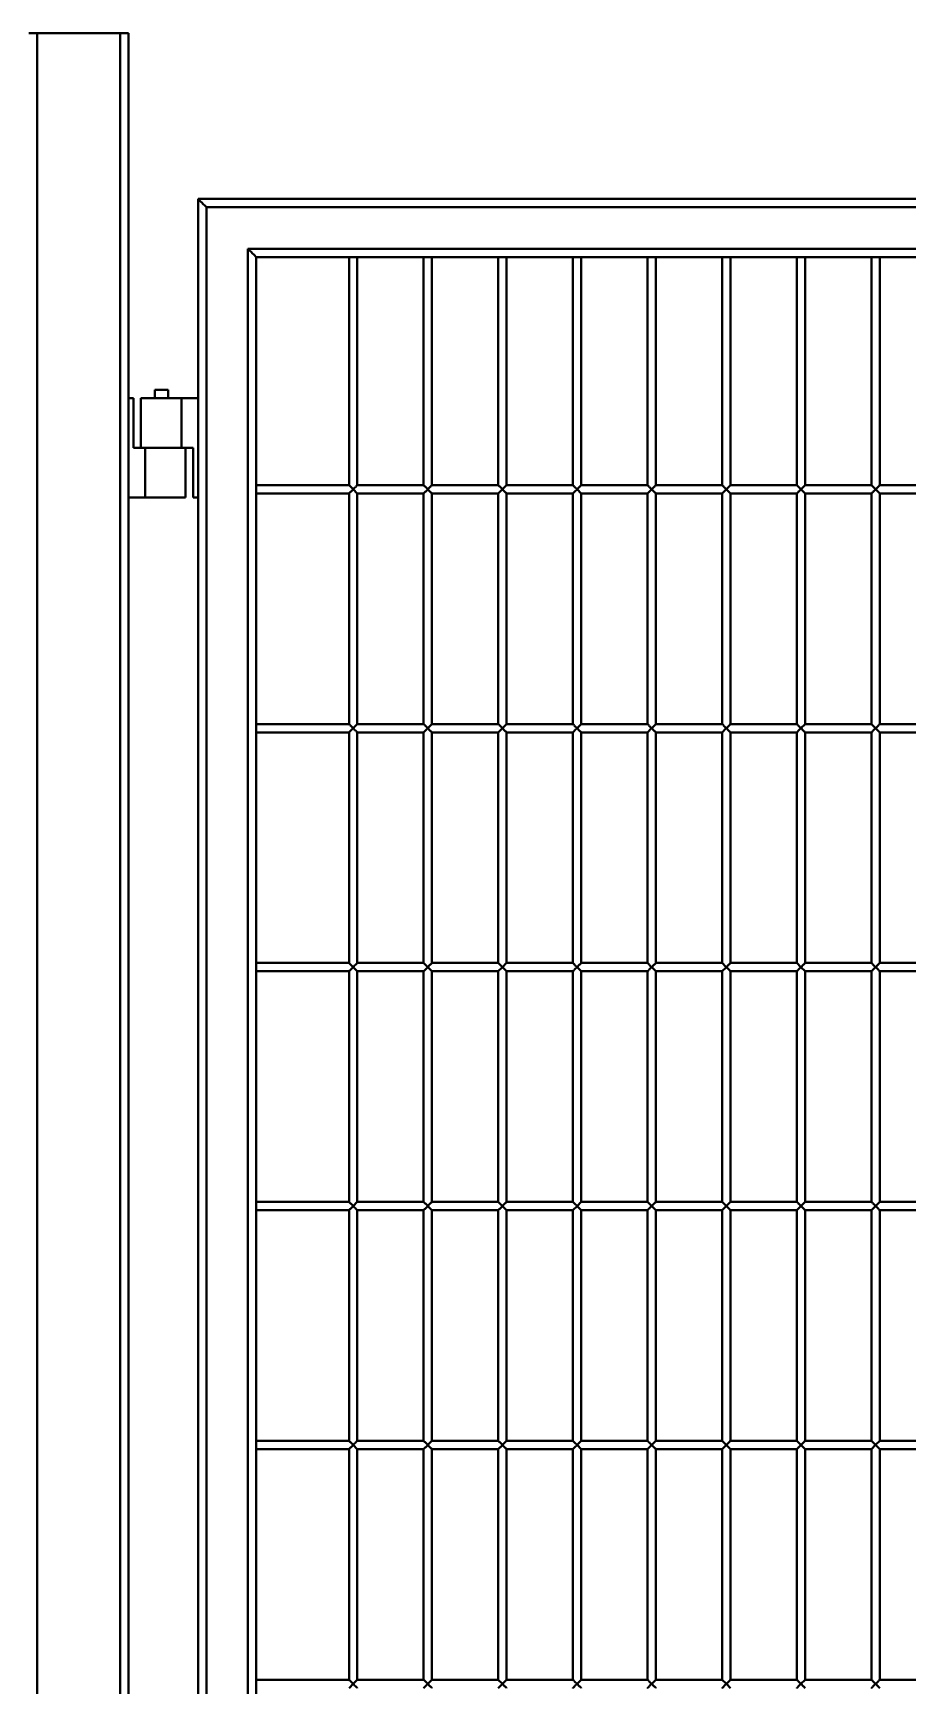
# Model space of a CAD drawing. Header units: millimetres. Extents: x 0 to 420, y 0 to 297.
# Drawn here: x 236.27 to 246.82, y 235.92 to 255.85 of the extents above; entities that cross this region are included whole.
import ezdxf

# ---------------------------------------------------------------- set-up
doc = ezdxf.new("R2010")
doc.units = ezdxf.units.MM

msp = doc.modelspace()

# ---------------------------------------------------------------- linework, layer by layer
at = {"color": 7, "linetype": 'Continuous', "lineweight": 40}
for p, q in [((236.2225, 255.8453), (236.3225, 255.8453)), ((236.3225, 255.8453), (236.3225, 215.8453)), ((236.3225, 255.8453), (237.3225, 255.8453)), ((237.3225, 215.8453), (237.3225, 255.8453)), ((237.3225, 255.8453), (237.4225, 255.8453)), ((237.4225, 255.8453), (237.4225, 215.8453)), ((238.2625, 217.8453), (238.2625, 253.8453)), ((238.2625, 253.8453), (255.3825, 253.8453)), ((238.3625, 253.7453), (238.3625, 217.9453)), ((255.2825, 253.7453), (238.3625, 253.7453)), ((238.8625, 253.2453), (254.7825, 253.2453)), ((238.8625, 218.4453), (238.8625, 253.2453)), ((254.6825, 253.1453), (238.9625, 253.1453)), ((238.9625, 253.1453), (238.9625, 218.5453)), ((240.0825, 253.1453), (240.0825, 250.3953)), ((240.1825, 250.3953), (240.1825, 253.1453)), ((240.9825, 253.1453), (240.9825, 250.3953)), ((241.0825, 250.3953), (241.0825, 253.1453)), ((241.8825, 253.1453), (241.8825, 250.3953)), ((241.9825, 250.3953), (241.9825, 253.1453)), ((242.7825, 253.1453), (242.7825, 250.3953)), ((242.8825, 250.3953), (242.8825, 253.1453)), ((243.6825, 253.1453), (243.6825, 250.3953)), ((243.7825, 250.3953), (243.7825, 253.1453)), ((244.5825, 253.1453), (244.5825, 250.3953)), ((244.6825, 250.3953), (244.6825, 253.1453)), ((245.4825, 253.1453), (245.4825, 250.3953)), ((245.5825, 250.3953), (245.5825, 253.1453)), ((246.3825, 253.1453), (246.3825, 250.3953)), ((246.4825, 250.3953), (246.4825, 253.1453)), ((237.7425, 251.5453), (237.7425, 251.4453)), ((237.9025, 251.5453), (237.7425, 251.5453)), ((237.9025, 251.4453), (237.9025, 251.5453)), ((237.4825, 251.4453), (237.4225, 251.4453)), ((237.4825, 250.8453), (237.4825, 251.4453)), ((237.5725, 251.4453), (237.5725, 250.8453)), ((238.0625, 251.4453), (237.5725, 251.4453)), ((238.0625, 251.4453), (238.0625, 250.8453)), ((238.2625, 251.4453), (238.0625, 251.4453)), ((237.6225, 250.8453), (237.4825, 250.8453)), ((237.6225, 250.2453), (237.6225, 250.8453)), ((237.8425, 250.8453), (237.6225, 250.8453)), ((238.0625, 250.8453), (237.8425, 250.8453)), ((238.0625, 250.8453), (238.2025, 250.8453)), ((238.1125, 250.2453), (238.1125, 250.8453)), ((238.2025, 250.8453), (238.2025, 250.2453)), ((240.0825, 250.3953), (238.9625, 250.3953)), ((238.9625, 250.2953), (240.0825, 250.2953)), ((240.0825, 250.3953), (240.1325, 250.3453)), ((240.0825, 250.2953), (240.0825, 247.5153)), ((240.1825, 250.2953), (240.1325, 250.3453)), ((240.9825, 250.3953), (240.1825, 250.3953)), ((240.1825, 247.5153), (240.1825, 250.2953)), ((240.1825, 250.2953), (240.9825, 250.2953)), ((240.9825, 250.2953), (240.9825, 247.5153)), ((241.8825, 250.3953), (241.0825, 250.3953)), ((241.0825, 247.5153), (241.0825, 250.2953)), ((241.0825, 250.2953), (241.8825, 250.2953)), ((241.9325, 250.3453), (241.8825, 250.2953)), ((241.8825, 250.2953), (241.8825, 247.5153)), ((241.9325, 250.3453), (241.9825, 250.3953)), ((242.7825, 250.3953), (241.9825, 250.3953)), ((241.9825, 247.5153), (241.9825, 250.2953)), ((241.9825, 250.2953), (242.7825, 250.2953)), ((242.7825, 250.2953), (242.7825, 247.5153)), ((242.8825, 250.2953), (242.8325, 250.3453)), ((243.6825, 250.3953), (242.8825, 250.3953)), ((242.8825, 247.5153), (242.8825, 250.2953)), ((242.8825, 250.2953), (243.6825, 250.2953)), ((243.6825, 250.2953), (243.6825, 247.5153)), ((244.5825, 250.3953), (243.7825, 250.3953)), ((243.7825, 247.5153), (243.7825, 250.2953)), ((243.7825, 250.2953), (244.5825, 250.2953)), ((244.6325, 250.3453), (244.5825, 250.2953)), ((244.5825, 250.2953), (244.5825, 247.5153)), ((245.4825, 250.3953), (244.6825, 250.3953)), ((244.6825, 247.5153), (244.6825, 250.2953)), ((244.6825, 250.2953), (245.4825, 250.2953)), ((245.4825, 250.2953), (245.4825, 247.5153)), ((245.5825, 250.2953), (245.5325, 250.3453)), ((246.3825, 250.3953), (245.5825, 250.3953)), ((245.5825, 247.5153), (245.5825, 250.2953)), ((245.5825, 250.2953), (246.3825, 250.2953)), ((246.3825, 250.2953), (246.3825, 247.5153)), ((247.2825, 250.3953), (246.4825, 250.3953)), ((246.4825, 247.5153), (246.4825, 250.2953)), ((246.4825, 250.2953), (247.2825, 250.2953)), ((237.4225, 250.2453), (237.6225, 250.2453)), ((238.1125, 250.2453), (237.6225, 250.2453)), ((238.2025, 250.2453), (238.2625, 250.2453)), ((240.0825, 247.5153), (238.9625, 247.5153)), ((240.1325, 247.4653), (240.1825, 247.5153)), ((240.9825, 247.5153), (240.1825, 247.5153)), ((241.8825, 247.5153), (241.0825, 247.5153)), ((242.7825, 247.5153), (241.9825, 247.5153)), ((242.8325, 247.4653), (242.8825, 247.5153)), ((243.6825, 247.5153), (242.8825, 247.5153)), ((244.5825, 247.5153), (243.7825, 247.5153)), ((245.4825, 247.5153), (244.6825, 247.5153)), ((245.5325, 247.4653), (245.5825, 247.5153)), ((246.3825, 247.5153), (245.5825, 247.5153)), ((246.3825, 247.5153), (246.4325, 247.4653)), ((247.2825, 247.5153), (246.4825, 247.5153)), ((238.9625, 247.4153), (240.0825, 247.4153)), ((240.0825, 247.4153), (240.0825, 244.6353)), ((240.1825, 244.6353), (240.1825, 247.4153)), ((240.1825, 247.4153), (240.9825, 247.4153)), ((240.9825, 247.4153), (240.9825, 244.6353)), ((241.0825, 244.6353), (241.0825, 247.4153)), ((241.0825, 247.4153), (241.8825, 247.4153)), ((241.8825, 247.4153), (241.8825, 244.6353)), ((241.9825, 244.6353), (241.9825, 247.4153)), ((241.9825, 247.4153), (242.7825, 247.4153)), ((242.7825, 247.4153), (242.7825, 244.6353)), ((242.8825, 244.6353), (242.8825, 247.4153)), ((242.8825, 247.4153), (243.6825, 247.4153)), ((243.6825, 247.4153), (243.6825, 244.6353)), ((243.7825, 244.6353), (243.7825, 247.4153)), ((243.7825, 247.4153), (244.5825, 247.4153)), ((244.5825, 247.4153), (244.5825, 244.6353)), ((244.6825, 244.6353), (244.6825, 247.4153)), ((244.6825, 247.4153), (245.4825, 247.4153)), ((245.4825, 247.4153), (245.4825, 244.6353)), ((245.5825, 244.6353), (245.5825, 247.4153)), ((245.5825, 247.4153), (246.3825, 247.4153)), ((246.3825, 247.4153), (246.3825, 244.6353)), ((246.4825, 247.4153), (246.4325, 247.4653)), ((246.4825, 244.6353), (246.4825, 247.4153)), ((246.4825, 247.4153), (247.2825, 247.4153)), ((240.0825, 244.6353), (238.9625, 244.6353)), ((238.9625, 244.5353), (240.0825, 244.5353)), ((240.0825, 244.5353), (240.0825, 241.7553)), ((240.1825, 244.5353), (240.1325, 244.5853)), ((240.9825, 244.6353), (240.1825, 244.6353)), ((240.1825, 241.7553), (240.1825, 244.5353)), ((240.1825, 244.5353), (240.9825, 244.5353)), ((240.9825, 244.5353), (240.9825, 241.7553)), ((241.8825, 244.6353), (241.0825, 244.6353)), ((241.0825, 241.7553), (241.0825, 244.5353)), ((241.0825, 244.5353), (241.8825, 244.5353)), ((241.9325, 244.5853), (241.8825, 244.5353)), ((241.8825, 244.5353), (241.8825, 241.7553)), ((241.9325, 244.5853), (241.9825, 244.6353)), ((242.7825, 244.6353), (241.9825, 244.6353)), ((241.9825, 241.7553), (241.9825, 244.5353)), ((241.9825, 244.5353), (242.7825, 244.5353)), ((242.7825, 244.5353), (242.7825, 241.7553)), ((242.8825, 244.5353), (242.8325, 244.5853)), ((243.6825, 244.6353), (242.8825, 244.6353)), ((242.8825, 241.7553), (242.8825, 244.5353)), ((242.8825, 244.5353), (243.6825, 244.5353)), ((243.6825, 244.5353), (243.6825, 241.7553)), ((244.5825, 244.6353), (243.7825, 244.6353)), ((243.7825, 241.7553), (243.7825, 244.5353)), ((243.7825, 244.5353), (244.5825, 244.5353)), ((244.6325, 244.5853), (244.5825, 244.5353)), ((244.5825, 244.5353), (244.5825, 241.7553)), ((245.4825, 244.6353), (244.6825, 244.6353)), ((244.6825, 241.7553), (244.6825, 244.5353)), ((244.6825, 244.5353), (245.4825, 244.5353)), ((245.4825, 244.6353), (245.5325, 244.5853)), ((245.4825, 244.5353), (245.4825, 241.7553)), ((245.5825, 244.5353), (245.5325, 244.5853)), ((246.3825, 244.6353), (245.5825, 244.6353)), ((245.5825, 241.7553), (245.5825, 244.5353)), ((245.5825, 244.5353), (246.3825, 244.5353)), ((246.3825, 244.5353), (246.3825, 241.7553)), ((247.2825, 244.6353), (246.4825, 244.6353)), ((246.4825, 241.7553), (246.4825, 244.5353)), ((246.4825, 244.5353), (247.2825, 244.5353)), ((240.0825, 241.7553), (238.9625, 241.7553)), ((240.1325, 241.7053), (240.1825, 241.7553)), ((240.9825, 241.7553), (240.1825, 241.7553)), ((241.8825, 241.7553), (241.0825, 241.7553)), ((241.8825, 241.7553), (241.9325, 241.7053)), ((241.9825, 241.6553), (241.9325, 241.7053)), ((242.7825, 241.7553), (241.9825, 241.7553)), ((242.8325, 241.7053), (242.7825, 241.6553)), ((242.8325, 241.7053), (242.8825, 241.7553)), ((243.6825, 241.7553), (242.8825, 241.7553)), ((244.5825, 241.7553), (243.7825, 241.7553)), ((244.5825, 241.7553), (244.6325, 241.7053)), ((245.4825, 241.7553), (244.6825, 241.7553)), ((245.5325, 241.7053), (245.5825, 241.7553)), ((246.3825, 241.7553), (245.5825, 241.7553)), ((247.2825, 241.7553), (246.4825, 241.7553)), ((238.9625, 241.6553), (240.0825, 241.6553)), ((240.0825, 241.6553), (240.0825, 238.8753)), ((240.1825, 238.8753), (240.1825, 241.6553)), ((240.1825, 241.6553), (240.9825, 241.6553)), ((240.9825, 241.6553), (240.9825, 238.8753)), ((241.0825, 238.8753), (241.0825, 241.6553)), ((241.0825, 241.6553), (241.8825, 241.6553)), ((241.8825, 241.6553), (241.8825, 238.8753)), ((241.9825, 238.8753), (241.9825, 241.6553)), ((241.9825, 241.6553), (242.7825, 241.6553)), ((242.7825, 241.6553), (242.7825, 238.8753)), ((242.8825, 238.8753), (242.8825, 241.6553)), ((242.8825, 241.6553), (243.6825, 241.6553)), ((243.6825, 241.6553), (243.6825, 238.8753)), ((243.7825, 238.8753), (243.7825, 241.6553)), ((243.7825, 241.6553), (244.5825, 241.6553)), ((244.5825, 241.6553), (244.5825, 238.8753)), ((244.6825, 238.8753), (244.6825, 241.6553)), ((244.6825, 241.6553), (245.4825, 241.6553)), ((245.4825, 241.6553), (245.4825, 238.8753)), ((245.5825, 238.8753), (245.5825, 241.6553)), ((245.5825, 241.6553), (246.3825, 241.6553)), ((246.3825, 241.6553), (246.3825, 238.8753)), ((246.4825, 238.8753), (246.4825, 241.6553)), ((246.4825, 241.6553), (247.2825, 241.6553)), ((240.0825, 238.8753), (238.9625, 238.8753)), ((238.9625, 238.7753), (240.0825, 238.7753)), ((240.0825, 238.7753), (240.0825, 235.9953)), ((240.1825, 238.7753), (240.1325, 238.8253)), ((240.9825, 238.8753), (240.1825, 238.8753)), ((240.1825, 235.9953), (240.1825, 238.7753)), ((240.1825, 238.7753), (240.9825, 238.7753)), ((240.9825, 238.7753), (240.9825, 235.9953)), ((241.8825, 238.8753), (241.0825, 238.8753)), ((241.0825, 235.9953), (241.0825, 238.7753)), ((241.0825, 238.7753), (241.8825, 238.7753)), ((241.8825, 238.7753), (241.8825, 235.9953)), ((242.7825, 238.8753), (241.9825, 238.8753)), ((241.9825, 235.9953), (241.9825, 238.7753)), ((241.9825, 238.7753), (242.7825, 238.7753)), ((242.7825, 238.7753), (242.7825, 235.9953)), ((242.8825, 238.7753), (242.8325, 238.8253)), ((243.6825, 238.8753), (242.8825, 238.8753)), ((242.8825, 235.9953), (242.8825, 238.7753)), ((242.8825, 238.7753), (243.6825, 238.7753)), ((243.6825, 238.7753), (243.6825, 235.9953)), ((244.5825, 238.8753), (243.7825, 238.8753)), ((243.7825, 235.9953), (243.7825, 238.7753)), ((243.7825, 238.7753), (244.5825, 238.7753)), ((244.5825, 238.7753), (244.5825, 235.9953)), ((245.4825, 238.8753), (244.6825, 238.8753)), ((244.6825, 235.9953), (244.6825, 238.7753)), ((244.6825, 238.7753), (245.4825, 238.7753)), ((245.4825, 238.7753), (245.4825, 235.9953)), ((245.5825, 238.7753), (245.5325, 238.8253)), ((246.3825, 238.8753), (245.5825, 238.8753)), ((245.5825, 235.9953), (245.5825, 238.7753)), ((245.5825, 238.7753), (246.3825, 238.7753)), ((246.4325, 238.8253), (246.3825, 238.7753)), ((246.3825, 238.7753), (246.3825, 235.9953)), ((246.4325, 238.8253), (246.4825, 238.8753)), ((247.2825, 238.8753), (246.4825, 238.8753)), ((246.4825, 235.9953), (246.4825, 238.7753)), ((246.4825, 238.7753), (247.2825, 238.7753)), ((240.0825, 235.9953), (238.9625, 235.9953)), ((240.1325, 235.9453), (240.0825, 235.8953)), ((240.1325, 235.9453), (240.1825, 235.9953)), ((240.9825, 235.9953), (240.1825, 235.9953)), ((241.8825, 235.9953), (241.0825, 235.9953)), ((241.8825, 235.9953), (241.9325, 235.9453)), ((242.7825, 235.9953), (241.9825, 235.9953)), ((242.8325, 235.9453), (242.8825, 235.9953)), ((243.6825, 235.9953), (242.8825, 235.9953)), ((244.5825, 235.9953), (243.7825, 235.9953)), ((244.5825, 235.9953), (244.6325, 235.9453)), ((244.6825, 235.8953), (244.6325, 235.9453)), ((245.4825, 235.9953), (244.6825, 235.9953)), ((245.5325, 235.9453), (245.5825, 235.9953)), ((246.3825, 235.9953), (245.5825, 235.9953)), ((247.2825, 235.9953), (246.4825, 235.9953))]:
    msp.add_line(p, q, dxfattribs=at)
at = {"color": 7, "linetype": 'Continuous', "lineweight": 40, "flags": 128}
for points in [[(238.3625, 253.7453), (238.343, 253.7648), (238.3242, 253.7836), (238.3069, 253.8009), (238.2918, 253.816), (238.2793, 253.8285), (238.2701, 253.8377), (238.2644, 253.8434), (238.2625, 253.8453)], [(238.9625, 253.1453), (238.9605, 253.1473), (238.9549, 253.1529), (238.9456, 253.1622), (238.9332, 253.1746), (238.918, 253.1898), (238.9007, 253.2071), (238.882, 253.2258), (238.8625, 253.2453)], [(240.1325, 250.3453), (240.1238, 250.3367), (240.1154, 250.3282), (240.1075, 250.3203), (240.1003, 250.3132), (240.0942, 250.307), (240.0892, 250.302), (240.0855, 250.2984), (240.0832, 250.2961), (240.0825, 250.2953)], [(240.1325, 250.3453), (240.1417, 250.3545), (240.1505, 250.3634), (240.1588, 250.3717), (240.1662, 250.379), (240.1724, 250.3852), (240.1772, 250.3901), (240.1806, 250.3934), (240.1823, 250.3951), (240.1825, 250.3953)], [(240.9825, 250.3953), (240.9832, 250.3946), (240.9855, 250.3923), (240.9892, 250.3886), (240.9942, 250.3836), (241.0003, 250.3775), (241.0075, 250.3703), (241.0154, 250.3624), (241.0238, 250.354), (241.0325, 250.3453)], [(241.0325, 250.3453), (241.0238, 250.3367), (241.0154, 250.3282), (241.0075, 250.3203), (241.0003, 250.3132), (240.9942, 250.307), (240.9892, 250.302), (240.9855, 250.2984), (240.9832, 250.2961), (240.9825, 250.2953)], [(241.0325, 250.3453), (241.0417, 250.3545), (241.0505, 250.3634), (241.0588, 250.3717), (241.0662, 250.379), (241.0724, 250.3852), (241.0772, 250.3901), (241.0806, 250.3934), (241.0823, 250.3951), (241.0825, 250.3953)], [(241.0825, 250.2953), (241.0823, 250.2955), (241.0806, 250.2972), (241.0772, 250.3006), (241.0724, 250.3054), (241.0662, 250.3117), (241.0588, 250.319), (241.0505, 250.3273), (241.0417, 250.3361), (241.0325, 250.3453)], [(241.8825, 250.3953), (241.8832, 250.3946), (241.8855, 250.3923), (241.8892, 250.3886), (241.8942, 250.3836), (241.9003, 250.3775), (241.9075, 250.3703), (241.9154, 250.3624), (241.9238, 250.354), (241.9325, 250.3453)], [(241.9825, 250.2953), (241.9823, 250.2955), (241.9806, 250.2972), (241.9772, 250.3006), (241.9724, 250.3054), (241.9662, 250.3117), (241.9588, 250.319), (241.9505, 250.3273), (241.9417, 250.3361), (241.9325, 250.3453)], [(242.7825, 250.3953), (242.7832, 250.3946), (242.7855, 250.3923), (242.7892, 250.3886), (242.7942, 250.3836), (242.8003, 250.3775), (242.8075, 250.3703), (242.8154, 250.3624), (242.8238, 250.354), (242.8325, 250.3453)], [(242.8325, 250.3453), (242.8238, 250.3367), (242.8154, 250.3282), (242.8075, 250.3203), (242.8003, 250.3132), (242.7942, 250.307), (242.7892, 250.302), (242.7855, 250.2984), (242.7832, 250.2961), (242.7825, 250.2953)], [(242.8325, 250.3453), (242.8417, 250.3545), (242.8505, 250.3634), (242.8588, 250.3717), (242.8662, 250.379), (242.8724, 250.3852), (242.8772, 250.3901), (242.8806, 250.3934), (242.8823, 250.3951), (242.8825, 250.3953)], [(243.6825, 250.3953), (243.6832, 250.3946), (243.6855, 250.3923), (243.6892, 250.3886), (243.6942, 250.3836), (243.7003, 250.3775), (243.7075, 250.3703), (243.7154, 250.3624), (243.7238, 250.354), (243.7325, 250.3453)], [(243.7325, 250.3453), (243.7238, 250.3367), (243.7154, 250.3282), (243.7075, 250.3203), (243.7003, 250.3132), (243.6942, 250.307), (243.6892, 250.302), (243.6855, 250.2984), (243.6832, 250.2961), (243.6825, 250.2953)], [(243.7325, 250.3453), (243.7417, 250.3545), (243.7505, 250.3634), (243.7588, 250.3717), (243.7662, 250.379), (243.7724, 250.3852), (243.7772, 250.3901), (243.7806, 250.3934), (243.7823, 250.3951), (243.7825, 250.3953)], [(243.7825, 250.2953), (243.7823, 250.2955), (243.7806, 250.2972), (243.7772, 250.3006), (243.7724, 250.3054), (243.7662, 250.3117), (243.7588, 250.319), (243.7505, 250.3273), (243.7417, 250.3361), (243.7325, 250.3453)], [(244.5825, 250.3953), (244.5832, 250.3946), (244.5855, 250.3923), (244.5892, 250.3886), (244.5942, 250.3836), (244.6003, 250.3775), (244.6075, 250.3703), (244.6154, 250.3624), (244.6238, 250.354), (244.6325, 250.3453)], [(244.6325, 250.3453), (244.6417, 250.3545), (244.6505, 250.3634), (244.6588, 250.3717), (244.6662, 250.379), (244.6724, 250.3852), (244.6772, 250.3901), (244.6806, 250.3934), (244.6823, 250.3951), (244.6825, 250.3953)], [(244.6825, 250.2953), (244.6823, 250.2955), (244.6806, 250.2972), (244.6772, 250.3006), (244.6724, 250.3054), (244.6662, 250.3117), (244.6588, 250.319), (244.6505, 250.3273), (244.6417, 250.3361), (244.6325, 250.3453)], [(245.4825, 250.3953), (245.4832, 250.3946), (245.4855, 250.3923), (245.4892, 250.3886), (245.4942, 250.3836), (245.5003, 250.3775), (245.5075, 250.3703), (245.5154, 250.3624), (245.5238, 250.354), (245.5325, 250.3453)], [(245.5325, 250.3453), (245.5238, 250.3367), (245.5154, 250.3282), (245.5075, 250.3203), (245.5003, 250.3132), (245.4942, 250.307), (245.4892, 250.302), (245.4855, 250.2984), (245.4832, 250.2961), (245.4825, 250.2953)], [(245.5325, 250.3453), (245.5417, 250.3545), (245.5505, 250.3634), (245.5588, 250.3717), (245.5662, 250.379), (245.5724, 250.3852), (245.5772, 250.3901), (245.5806, 250.3934), (245.5823, 250.3951), (245.5825, 250.3953)], [(246.3825, 250.3953), (246.3832, 250.3946), (246.3855, 250.3923), (246.3892, 250.3886), (246.3942, 250.3836), (246.4003, 250.3775), (246.4075, 250.3703), (246.4154, 250.3624), (246.4238, 250.354), (246.4325, 250.3453)], [(246.4325, 250.3453), (246.4238, 250.3367), (246.4154, 250.3282), (246.4075, 250.3203), (246.4003, 250.3132), (246.3942, 250.307), (246.3892, 250.302), (246.3855, 250.2984), (246.3832, 250.2961), (246.3825, 250.2953)], [(246.4325, 250.3453), (246.4417, 250.3545), (246.4505, 250.3634), (246.4588, 250.3717), (246.4662, 250.379), (246.4724, 250.3852), (246.4772, 250.3901), (246.4806, 250.3934), (246.4823, 250.3951), (246.4825, 250.3953)], [(246.4825, 250.2953), (246.4823, 250.2955), (246.4806, 250.2972), (246.4772, 250.3006), (246.4724, 250.3054), (246.4662, 250.3117), (246.4588, 250.319), (246.4505, 250.3273), (246.4417, 250.3361), (246.4325, 250.3453)], [(240.0825, 247.5153), (240.0832, 247.5146), (240.0855, 247.5123), (240.0892, 247.5086), (240.0942, 247.5036), (240.1003, 247.4975), (240.1075, 247.4903), (240.1154, 247.4824), (240.1238, 247.474), (240.1325, 247.4653)], [(240.9825, 247.5153), (240.9832, 247.5146), (240.9855, 247.5123), (240.9892, 247.5086), (240.9942, 247.5036), (241.0003, 247.4975), (241.0075, 247.4903), (241.0154, 247.4824), (241.0238, 247.474), (241.0325, 247.4653)], [(241.0325, 247.4653), (241.0417, 247.4745), (241.0505, 247.4834), (241.0588, 247.4917), (241.0662, 247.499), (241.0724, 247.5052), (241.0772, 247.5101), (241.0806, 247.5134), (241.0823, 247.5151), (241.0825, 247.5153)], [(241.8825, 247.5153), (241.8832, 247.5146), (241.8855, 247.5123), (241.8892, 247.5086), (241.8942, 247.5036), (241.9003, 247.4975), (241.9075, 247.4903), (241.9154, 247.4824), (241.9238, 247.474), (241.9325, 247.4653)], [(241.9325, 247.4653), (241.9417, 247.4745), (241.9505, 247.4834), (241.9588, 247.4917), (241.9662, 247.499), (241.9724, 247.5052), (241.9772, 247.5101), (241.9806, 247.5134), (241.9823, 247.5151), (241.9825, 247.5153)], [(242.7825, 247.5153), (242.7832, 247.5146), (242.7855, 247.5123), (242.7892, 247.5086), (242.7942, 247.5036), (242.8003, 247.4975), (242.8075, 247.4903), (242.8154, 247.4824), (242.8238, 247.474), (242.8325, 247.4653)], [(243.6825, 247.5153), (243.6832, 247.5146), (243.6855, 247.5123), (243.6892, 247.5086), (243.6942, 247.5036), (243.7003, 247.4975), (243.7075, 247.4903), (243.7154, 247.4824), (243.7238, 247.474), (243.7325, 247.4653)], [(243.7325, 247.4653), (243.7417, 247.4745), (243.7505, 247.4834), (243.7588, 247.4917), (243.7662, 247.499), (243.7724, 247.5052), (243.7772, 247.5101), (243.7806, 247.5134), (243.7823, 247.5151), (243.7825, 247.5153)], [(244.5825, 247.5153), (244.5832, 247.5146), (244.5855, 247.5123), (244.5892, 247.5086), (244.5942, 247.5036), (244.6003, 247.4975), (244.6075, 247.4903), (244.6154, 247.4824), (244.6238, 247.474), (244.6325, 247.4653)], [(244.6325, 247.4653), (244.6417, 247.4745), (244.6505, 247.4834), (244.6588, 247.4917), (244.6662, 247.499), (244.6724, 247.5052), (244.6772, 247.5101), (244.6806, 247.5134), (244.6823, 247.5151), (244.6825, 247.5153)], [(245.4825, 247.5153), (245.4832, 247.5146), (245.4855, 247.5123), (245.4892, 247.5086), (245.4942, 247.5036), (245.5003, 247.4975), (245.5075, 247.4903), (245.5154, 247.4824), (245.5238, 247.474), (245.5325, 247.4653)], [(246.4325, 247.4653), (246.4417, 247.4745), (246.4505, 247.4834), (246.4588, 247.4917), (246.4662, 247.499), (246.4724, 247.5052), (246.4772, 247.5101), (246.4806, 247.5134), (246.4823, 247.5151), (246.4825, 247.5153)], [(240.1325, 247.4653), (240.1238, 247.4567), (240.1154, 247.4482), (240.1075, 247.4403), (240.1003, 247.4332), (240.0942, 247.427), (240.0892, 247.422), (240.0855, 247.4184), (240.0832, 247.4161), (240.0825, 247.4153)], [(240.1825, 247.4153), (240.1823, 247.4155), (240.1806, 247.4172), (240.1772, 247.4206), (240.1724, 247.4254), (240.1662, 247.4317), (240.1588, 247.439), (240.1505, 247.4473), (240.1417, 247.4561), (240.1325, 247.4653)], [(241.0325, 247.4653), (241.0238, 247.4567), (241.0154, 247.4482), (241.0075, 247.4403), (241.0003, 247.4332), (240.9942, 247.427), (240.9892, 247.422), (240.9855, 247.4184), (240.9832, 247.4161), (240.9825, 247.4153)], [(241.0825, 247.4153), (241.0823, 247.4155), (241.0806, 247.4172), (241.0772, 247.4206), (241.0724, 247.4254), (241.0662, 247.4317), (241.0588, 247.439), (241.0505, 247.4473), (241.0417, 247.4561), (241.0325, 247.4653)], [(241.9325, 247.4653), (241.9238, 247.4567), (241.9154, 247.4482), (241.9075, 247.4403), (241.9003, 247.4332), (241.8942, 247.427), (241.8892, 247.422), (241.8855, 247.4184), (241.8832, 247.4161), (241.8825, 247.4153)], [(241.9825, 247.4153), (241.9823, 247.4155), (241.9806, 247.4172), (241.9772, 247.4206), (241.9724, 247.4254), (241.9662, 247.4317), (241.9588, 247.439), (241.9505, 247.4473), (241.9417, 247.4561), (241.9325, 247.4653)], [(242.8325, 247.4653), (242.8238, 247.4567), (242.8154, 247.4482), (242.8075, 247.4403), (242.8003, 247.4332), (242.7942, 247.427), (242.7892, 247.422), (242.7855, 247.4184), (242.7832, 247.4161), (242.7825, 247.4153)], [(242.8825, 247.4153), (242.8823, 247.4155), (242.8806, 247.4172), (242.8772, 247.4206), (242.8724, 247.4254), (242.8662, 247.4317), (242.8588, 247.439), (242.8505, 247.4473), (242.8417, 247.4561), (242.8325, 247.4653)], [(243.7325, 247.4653), (243.7238, 247.4567), (243.7154, 247.4482), (243.7075, 247.4403), (243.7003, 247.4332), (243.6942, 247.427), (243.6892, 247.422), (243.6855, 247.4184), (243.6832, 247.4161), (243.6825, 247.4153)], [(243.7825, 247.4153), (243.7823, 247.4155), (243.7806, 247.4172), (243.7772, 247.4206), (243.7724, 247.4254), (243.7662, 247.4317), (243.7588, 247.439), (243.7505, 247.4473), (243.7417, 247.4561), (243.7325, 247.4653)], [(244.6325, 247.4653), (244.6238, 247.4567), (244.6154, 247.4482), (244.6075, 247.4403), (244.6003, 247.4332), (244.5942, 247.427), (244.5892, 247.422), (244.5855, 247.4184), (244.5832, 247.4161), (244.5825, 247.4153)], [(244.6825, 247.4153), (244.6823, 247.4155), (244.6806, 247.4172), (244.6772, 247.4206), (244.6724, 247.4254), (244.6662, 247.4317), (244.6588, 247.439), (244.6505, 247.4473), (244.6417, 247.4561), (244.6325, 247.4653)], [(245.5325, 247.4653), (245.5238, 247.4567), (245.5154, 247.4482), (245.5075, 247.4403), (245.5003, 247.4332), (245.4942, 247.427), (245.4892, 247.422), (245.4855, 247.4184), (245.4832, 247.4161), (245.4825, 247.4153)], [(245.5825, 247.4153), (245.5823, 247.4155), (245.5806, 247.4172), (245.5772, 247.4206), (245.5724, 247.4254), (245.5662, 247.4317), (245.5588, 247.439), (245.5505, 247.4473), (245.5417, 247.4561), (245.5325, 247.4653)], [(246.4325, 247.4653), (246.4238, 247.4567), (246.4154, 247.4482), (246.4075, 247.4403), (246.4003, 247.4332), (246.3942, 247.427), (246.3892, 247.422), (246.3855, 247.4184), (246.3832, 247.4161), (246.3825, 247.4153)], [(240.0825, 244.6353), (240.0832, 244.6346), (240.0855, 244.6323), (240.0892, 244.6286), (240.0942, 244.6236), (240.1003, 244.6175), (240.1075, 244.6103), (240.1154, 244.6024), (240.1238, 244.594), (240.1325, 244.5853)], [(240.1325, 244.5853), (240.1238, 244.5767), (240.1154, 244.5682), (240.1075, 244.5603), (240.1003, 244.5532), (240.0942, 244.547), (240.0892, 244.542), (240.0855, 244.5384), (240.0832, 244.5361), (240.0825, 244.5353)], [(240.1325, 244.5853), (240.1417, 244.5945), (240.1505, 244.6034), (240.1588, 244.6117), (240.1662, 244.619), (240.1724, 244.6252), (240.1772, 244.6301), (240.1806, 244.6334), (240.1823, 244.6351), (240.1825, 244.6353)], [(240.9825, 244.6353), (240.9832, 244.6346), (240.9855, 244.6323), (240.9892, 244.6286), (240.9942, 244.6236), (241.0003, 244.6175), (241.0075, 244.6103), (241.0154, 244.6024), (241.0238, 244.594), (241.0325, 244.5853)], [(241.0325, 244.5853), (241.0238, 244.5767), (241.0154, 244.5682), (241.0075, 244.5603), (241.0003, 244.5532), (240.9942, 244.547), (240.9892, 244.542), (240.9855, 244.5384), (240.9832, 244.5361), (240.9825, 244.5353)], [(241.0325, 244.5853), (241.0417, 244.5945), (241.0505, 244.6034), (241.0588, 244.6117), (241.0662, 244.619), (241.0724, 244.6252), (241.0772, 244.6301), (241.0806, 244.6334), (241.0823, 244.6351), (241.0825, 244.6353)], [(241.0825, 244.5353), (241.0823, 244.5356), (241.0806, 244.5372), (241.0772, 244.5406), (241.0724, 244.5454), (241.0662, 244.5517), (241.0588, 244.559), (241.0505, 244.5673), (241.0417, 244.5761), (241.0325, 244.5853)], [(241.8825, 244.6353), (241.8832, 244.6346), (241.8855, 244.6323), (241.8892, 244.6286), (241.8942, 244.6236), (241.9003, 244.6175), (241.9075, 244.6103), (241.9154, 244.6024), (241.9238, 244.594), (241.9325, 244.5853)], [(241.9825, 244.5353), (241.9823, 244.5356), (241.9806, 244.5372), (241.9772, 244.5406), (241.9724, 244.5454), (241.9662, 244.5517), (241.9588, 244.559), (241.9505, 244.5673), (241.9417, 244.5761), (241.9325, 244.5853)], [(242.7825, 244.6353), (242.7832, 244.6346), (242.7855, 244.6323), (242.7892, 244.6286), (242.7942, 244.6236), (242.8003, 244.6175), (242.8075, 244.6103), (242.8154, 244.6024), (242.8238, 244.594), (242.8325, 244.5853)], [(242.8325, 244.5853), (242.8238, 244.5767), (242.8154, 244.5682), (242.8075, 244.5603), (242.8003, 244.5532), (242.7942, 244.547), (242.7892, 244.542), (242.7855, 244.5384), (242.7832, 244.5361), (242.7825, 244.5353)], [(242.8325, 244.5853), (242.8417, 244.5945), (242.8505, 244.6034), (242.8588, 244.6117), (242.8662, 244.619), (242.8724, 244.6252), (242.8772, 244.6301), (242.8806, 244.6334), (242.8823, 244.6351), (242.8825, 244.6353)], [(243.6825, 244.6353), (243.6832, 244.6346), (243.6855, 244.6323), (243.6892, 244.6286), (243.6942, 244.6236), (243.7003, 244.6175), (243.7075, 244.6103), (243.7154, 244.6024), (243.7238, 244.594), (243.7325, 244.5853)], [(243.7325, 244.5853), (243.7238, 244.5767), (243.7154, 244.5682), (243.7075, 244.5603), (243.7003, 244.5532), (243.6942, 244.547), (243.6892, 244.542), (243.6855, 244.5384), (243.6832, 244.5361), (243.6825, 244.5353)], [(243.7325, 244.5853), (243.7417, 244.5945), (243.7505, 244.6034), (243.7588, 244.6117), (243.7662, 244.619), (243.7724, 244.6252), (243.7772, 244.6301), (243.7806, 244.6334), (243.7823, 244.6351), (243.7825, 244.6353)], [(243.7825, 244.5353), (243.7823, 244.5356), (243.7806, 244.5372), (243.7772, 244.5406), (243.7724, 244.5454), (243.7662, 244.5517), (243.7588, 244.559), (243.7505, 244.5673), (243.7417, 244.5761), (243.7325, 244.5853)], [(244.5825, 244.6353), (244.5832, 244.6346), (244.5855, 244.6323), (244.5892, 244.6286), (244.5942, 244.6236), (244.6003, 244.6175), (244.6075, 244.6103), (244.6154, 244.6024), (244.6238, 244.594), (244.6325, 244.5853)], [(244.6325, 244.5853), (244.6417, 244.5945), (244.6505, 244.6034), (244.6588, 244.6117), (244.6662, 244.619), (244.6724, 244.6252), (244.6772, 244.6301), (244.6806, 244.6334), (244.6823, 244.6351), (244.6825, 244.6353)], [(244.6825, 244.5353), (244.6823, 244.5356), (244.6806, 244.5372), (244.6772, 244.5406), (244.6724, 244.5454), (244.6662, 244.5517), (244.6588, 244.559), (244.6505, 244.5673), (244.6417, 244.5761), (244.6325, 244.5853)], [(245.5325, 244.5853), (245.5238, 244.5767), (245.5154, 244.5682), (245.5075, 244.5603), (245.5003, 244.5532), (245.4942, 244.547), (245.4892, 244.542), (245.4855, 244.5384), (245.4832, 244.5361), (245.4825, 244.5353)], [(245.5325, 244.5853), (245.5417, 244.5945), (245.5505, 244.6034), (245.5588, 244.6117), (245.5662, 244.619), (245.5724, 244.6252), (245.5772, 244.6301), (245.5806, 244.6334), (245.5823, 244.6351), (245.5825, 244.6353)], [(246.3825, 244.6353), (246.3832, 244.6346), (246.3855, 244.6323), (246.3892, 244.6286), (246.3942, 244.6236), (246.4003, 244.6175), (246.4075, 244.6103), (246.4154, 244.6024), (246.4238, 244.594), (246.4325, 244.5853)], [(246.4325, 244.5853), (246.4238, 244.5767), (246.4154, 244.5682), (246.4075, 244.5603), (246.4003, 244.5532), (246.3942, 244.547), (246.3892, 244.542), (246.3855, 244.5384), (246.3832, 244.5361), (246.3825, 244.5353)], [(246.4325, 244.5853), (246.4417, 244.5945), (246.4505, 244.6034), (246.4588, 244.6117), (246.4662, 244.619), (246.4724, 244.6252), (246.4772, 244.6301), (246.4806, 244.6334), (246.4823, 244.6351), (246.4825, 244.6353)], [(246.4825, 244.5353), (246.4823, 244.5356), (246.4806, 244.5372), (246.4772, 244.5406), (246.4724, 244.5454), (246.4662, 244.5517), (246.4588, 244.559), (246.4505, 244.5673), (246.4417, 244.5761), (246.4325, 244.5853)], [(240.0825, 241.7553), (240.0832, 241.7546), (240.0855, 241.7523), (240.0892, 241.7486), (240.0942, 241.7436), (240.1003, 241.7375), (240.1075, 241.7303), (240.1154, 241.7224), (240.1238, 241.714), (240.1325, 241.7053)], [(240.1325, 241.7053), (240.1238, 241.6967), (240.1154, 241.6882), (240.1075, 241.6803), (240.1003, 241.6732), (240.0942, 241.667), (240.0892, 241.662), (240.0855, 241.6584), (240.0832, 241.6561), (240.0825, 241.6553)], [(240.1825, 241.6553), (240.1823, 241.6555), (240.1806, 241.6572), (240.1772, 241.6606), (240.1724, 241.6654), (240.1662, 241.6717), (240.1588, 241.679), (240.1505, 241.6873), (240.1417, 241.6961), (240.1325, 241.7053)], [(240.9825, 241.7553), (240.9832, 241.7546), (240.9855, 241.7523), (240.9892, 241.7486), (240.9942, 241.7436), (241.0003, 241.7375), (241.0075, 241.7303), (241.0154, 241.7224), (241.0238, 241.714), (241.0325, 241.7053)], [(241.0325, 241.7053), (241.0238, 241.6967), (241.0154, 241.6882), (241.0075, 241.6803), (241.0003, 241.6732), (240.9942, 241.667), (240.9892, 241.662), (240.9855, 241.6584), (240.9832, 241.6561), (240.9825, 241.6553)], [(241.0325, 241.7053), (241.0417, 241.7145), (241.0505, 241.7234), (241.0588, 241.7317), (241.0662, 241.739), (241.0724, 241.7452), (241.0772, 241.7501), (241.0806, 241.7534), (241.0823, 241.7551), (241.0825, 241.7553)], [(241.0825, 241.6553), (241.0823, 241.6555), (241.0806, 241.6572), (241.0772, 241.6606), (241.0724, 241.6654), (241.0662, 241.6717), (241.0588, 241.679), (241.0505, 241.6873), (241.0417, 241.6961), (241.0325, 241.7053)], [(241.9325, 241.7053), (241.9238, 241.6967), (241.9154, 241.6882), (241.9075, 241.6803), (241.9003, 241.6732), (241.8942, 241.667), (241.8892, 241.662), (241.8855, 241.6584), (241.8832, 241.6561), (241.8825, 241.6553)], [(241.9325, 241.7053), (241.9417, 241.7145), (241.9505, 241.7234), (241.9588, 241.7317), (241.9662, 241.739), (241.9724, 241.7452), (241.9772, 241.7501), (241.9806, 241.7534), (241.9823, 241.7551), (241.9825, 241.7553)], [(242.7825, 241.7553), (242.7832, 241.7546), (242.7855, 241.7523), (242.7892, 241.7486), (242.7942, 241.7436), (242.8003, 241.7375), (242.8075, 241.7303), (242.8154, 241.7224), (242.8238, 241.714), (242.8325, 241.7053)], [(242.8825, 241.6553), (242.8823, 241.6555), (242.8806, 241.6572), (242.8772, 241.6606), (242.8724, 241.6654), (242.8662, 241.6717), (242.8588, 241.679), (242.8505, 241.6873), (242.8417, 241.6961), (242.8325, 241.7053)], [(243.6825, 241.7553), (243.6832, 241.7546), (243.6855, 241.7523), (243.6892, 241.7486), (243.6942, 241.7436), (243.7003, 241.7375), (243.7075, 241.7303), (243.7154, 241.7224), (243.7238, 241.714), (243.7325, 241.7053)], [(243.7325, 241.7053), (243.7238, 241.6967), (243.7154, 241.6882), (243.7075, 241.6803), (243.7003, 241.6732), (243.6942, 241.667), (243.6892, 241.662), (243.6855, 241.6584), (243.6832, 241.6561), (243.6825, 241.6553)], [(243.7325, 241.7053), (243.7417, 241.7145), (243.7505, 241.7234), (243.7588, 241.7317), (243.7662, 241.739), (243.7724, 241.7452), (243.7772, 241.7501), (243.7806, 241.7534), (243.7823, 241.7551), (243.7825, 241.7553)], [(243.7825, 241.6553), (243.7823, 241.6555), (243.7806, 241.6572), (243.7772, 241.6606), (243.7724, 241.6654), (243.7662, 241.6717), (243.7588, 241.679), (243.7505, 241.6873), (243.7417, 241.6961), (243.7325, 241.7053)], [(244.6325, 241.7053), (244.6238, 241.6967), (244.6154, 241.6882), (244.6075, 241.6803), (244.6003, 241.6732), (244.5942, 241.667), (244.5892, 241.662), (244.5855, 241.6584), (244.5832, 241.6561), (244.5825, 241.6553)], [(244.6325, 241.7053), (244.6417, 241.7145), (244.6505, 241.7234), (244.6588, 241.7317), (244.6662, 241.739), (244.6724, 241.7452), (244.6772, 241.7501), (244.6806, 241.7534), (244.6823, 241.7551), (244.6825, 241.7553)], [(244.6825, 241.6553), (244.6823, 241.6555), (244.6806, 241.6572), (244.6772, 241.6606), (244.6724, 241.6654), (244.6662, 241.6717), (244.6588, 241.679), (244.6505, 241.6873), (244.6417, 241.6961), (244.6325, 241.7053)], [(245.4825, 241.7553), (245.4832, 241.7546), (245.4855, 241.7523), (245.4892, 241.7486), (245.4942, 241.7436), (245.5003, 241.7375), (245.5075, 241.7303), (245.5154, 241.7224), (245.5238, 241.714), (245.5325, 241.7053)], [(245.5325, 241.7053), (245.5238, 241.6967), (245.5154, 241.6882), (245.5075, 241.6803), (245.5003, 241.6732), (245.4942, 241.667), (245.4892, 241.662), (245.4855, 241.6584), (245.4832, 241.6561), (245.4825, 241.6553)], [(245.5825, 241.6553), (245.5823, 241.6555), (245.5806, 241.6572), (245.5772, 241.6606), (245.5724, 241.6654), (245.5662, 241.6717), (245.5588, 241.679), (245.5505, 241.6873), (245.5417, 241.6961), (245.5325, 241.7053)], [(246.3825, 241.7553), (246.3832, 241.7546), (246.3855, 241.7523), (246.3892, 241.7486), (246.3942, 241.7436), (246.4003, 241.7375), (246.4075, 241.7303), (246.4154, 241.7224), (246.4238, 241.714), (246.4325, 241.7053)], [(246.4325, 241.7053), (246.4238, 241.6967), (246.4154, 241.6882), (246.4075, 241.6803), (246.4003, 241.6732), (246.3942, 241.667), (246.3892, 241.662), (246.3855, 241.6584), (246.3832, 241.6561), (246.3825, 241.6553)], [(246.4325, 241.7053), (246.4417, 241.7145), (246.4505, 241.7234), (246.4588, 241.7317), (246.4662, 241.739), (246.4724, 241.7452), (246.4772, 241.7501), (246.4806, 241.7534), (246.4823, 241.7551), (246.4825, 241.7553)], [(246.4825, 241.6553), (246.4823, 241.6555), (246.4806, 241.6572), (246.4772, 241.6606), (246.4724, 241.6654), (246.4662, 241.6717), (246.4588, 241.679), (246.4505, 241.6873), (246.4417, 241.6961), (246.4325, 241.7053)], [(240.0825, 238.8753), (240.0832, 238.8746), (240.0855, 238.8723), (240.0892, 238.8686), (240.0942, 238.8636), (240.1003, 238.8575), (240.1075, 238.8503), (240.1154, 238.8424), (240.1238, 238.834), (240.1325, 238.8253)], [(240.1325, 238.8253), (240.1238, 238.8167), (240.1154, 238.8082), (240.1075, 238.8003), (240.1003, 238.7932), (240.0942, 238.787), (240.0892, 238.782), (240.0855, 238.7784), (240.0832, 238.7761), (240.0825, 238.7753)], [(240.1325, 238.8253), (240.1417, 238.8345), (240.1505, 238.8434), (240.1588, 238.8517), (240.1662, 238.859), (240.1724, 238.8652), (240.1772, 238.8701), (240.1806, 238.8734), (240.1823, 238.8751), (240.1825, 238.8753)], [(240.9825, 238.8753), (240.9832, 238.8746), (240.9855, 238.8723), (240.9892, 238.8686), (240.9942, 238.8636), (241.0003, 238.8575), (241.0075, 238.8503), (241.0154, 238.8424), (241.0238, 238.834), (241.0325, 238.8253)], [(241.0325, 238.8253), (241.0238, 238.8167), (241.0154, 238.8082), (241.0075, 238.8003), (241.0003, 238.7932), (240.9942, 238.787), (240.9892, 238.782), (240.9855, 238.7784), (240.9832, 238.7761), (240.9825, 238.7753)], [(241.0325, 238.8253), (241.0417, 238.8345), (241.0505, 238.8434), (241.0588, 238.8517), (241.0662, 238.859), (241.0724, 238.8652), (241.0772, 238.8701), (241.0806, 238.8734), (241.0823, 238.8751), (241.0825, 238.8753)], [(241.0825, 238.7753), (241.0823, 238.7756), (241.0806, 238.7772), (241.0772, 238.7806), (241.0724, 238.7854), (241.0662, 238.7917), (241.0588, 238.799), (241.0505, 238.8073), (241.0417, 238.8161), (241.0325, 238.8253)], [(241.8825, 238.8753), (241.8832, 238.8746), (241.8855, 238.8723), (241.8892, 238.8686), (241.8942, 238.8636), (241.9003, 238.8575), (241.9075, 238.8503), (241.9154, 238.8424), (241.9238, 238.834), (241.9325, 238.8253)], [(241.9325, 238.8253), (241.9238, 238.8167), (241.9154, 238.8082), (241.9075, 238.8003), (241.9003, 238.7932), (241.8942, 238.787), (241.8892, 238.782), (241.8855, 238.7784), (241.8832, 238.7761), (241.8825, 238.7753)], [(241.9325, 238.8253), (241.9417, 238.8345), (241.9505, 238.8434), (241.9588, 238.8517), (241.9662, 238.859), (241.9724, 238.8652), (241.9772, 238.8701), (241.9806, 238.8734), (241.9823, 238.8751), (241.9825, 238.8753)], [(241.9825, 238.7753), (241.9823, 238.7756), (241.9806, 238.7772), (241.9772, 238.7806), (241.9724, 238.7854), (241.9662, 238.7917), (241.9588, 238.799), (241.9505, 238.8073), (241.9417, 238.8161), (241.9325, 238.8253)], [(242.7825, 238.8753), (242.7832, 238.8746), (242.7855, 238.8723), (242.7892, 238.8686), (242.7942, 238.8636), (242.8003, 238.8575), (242.8075, 238.8503), (242.8154, 238.8424), (242.8238, 238.834), (242.8325, 238.8253)], [(242.8325, 238.8253), (242.8238, 238.8167), (242.8154, 238.8082), (242.8075, 238.8003), (242.8003, 238.7932), (242.7942, 238.787), (242.7892, 238.782), (242.7855, 238.7784), (242.7832, 238.7761), (242.7825, 238.7753)], [(242.8325, 238.8253), (242.8417, 238.8345), (242.8505, 238.8434), (242.8588, 238.8517), (242.8662, 238.859), (242.8724, 238.8652), (242.8772, 238.8701), (242.8806, 238.8734), (242.8823, 238.8751), (242.8825, 238.8753)], [(243.6825, 238.8753), (243.6832, 238.8746), (243.6855, 238.8723), (243.6892, 238.8686), (243.6942, 238.8636), (243.7003, 238.8575), (243.7075, 238.8503), (243.7154, 238.8424), (243.7238, 238.834), (243.7325, 238.8253)], [(243.7325, 238.8253), (243.7238, 238.8167), (243.7154, 238.8082), (243.7075, 238.8003), (243.7003, 238.7932), (243.6942, 238.787), (243.6892, 238.782), (243.6855, 238.7784), (243.6832, 238.7761), (243.6825, 238.7753)], [(243.7325, 238.8253), (243.7417, 238.8345), (243.7505, 238.8434), (243.7588, 238.8517), (243.7662, 238.859), (243.7724, 238.8652), (243.7772, 238.8701), (243.7806, 238.8734), (243.7823, 238.8751), (243.7825, 238.8753)], [(243.7825, 238.7753), (243.7823, 238.7756), (243.7806, 238.7772), (243.7772, 238.7806), (243.7724, 238.7854), (243.7662, 238.7917), (243.7588, 238.799), (243.7505, 238.8073), (243.7417, 238.8161), (243.7325, 238.8253)], [(244.5825, 238.8753), (244.5832, 238.8746), (244.5855, 238.8723), (244.5892, 238.8686), (244.5942, 238.8636), (244.6003, 238.8575), (244.6075, 238.8503), (244.6154, 238.8424), (244.6238, 238.834), (244.6325, 238.8253)], [(244.6325, 238.8253), (244.6238, 238.8167), (244.6154, 238.8082), (244.6075, 238.8003), (244.6003, 238.7932), (244.5942, 238.787), (244.5892, 238.782), (244.5855, 238.7784), (244.5832, 238.7761), (244.5825, 238.7753)], [(244.6325, 238.8253), (244.6417, 238.8345), (244.6505, 238.8434), (244.6588, 238.8517), (244.6662, 238.859), (244.6724, 238.8652), (244.6772, 238.8701), (244.6806, 238.8734), (244.6823, 238.8751), (244.6825, 238.8753)], [(244.6825, 238.7753), (244.6823, 238.7756), (244.6806, 238.7772), (244.6772, 238.7806), (244.6724, 238.7854), (244.6662, 238.7917), (244.6588, 238.799), (244.6505, 238.8073), (244.6417, 238.8161), (244.6325, 238.8253)], [(245.4825, 238.8753), (245.4832, 238.8746), (245.4855, 238.8723), (245.4892, 238.8686), (245.4942, 238.8636), (245.5003, 238.8575), (245.5075, 238.8503), (245.5154, 238.8424), (245.5238, 238.834), (245.5325, 238.8253)], [(245.5325, 238.8253), (245.5238, 238.8167), (245.5154, 238.8082), (245.5075, 238.8003), (245.5003, 238.7932), (245.4942, 238.787), (245.4892, 238.782), (245.4855, 238.7784), (245.4832, 238.7761), (245.4825, 238.7753)], [(245.5325, 238.8253), (245.5417, 238.8345), (245.5505, 238.8434), (245.5588, 238.8517), (245.5662, 238.859), (245.5724, 238.8652), (245.5772, 238.8701), (245.5806, 238.8734), (245.5823, 238.8751), (245.5825, 238.8753)], [(246.3825, 238.8753), (246.3832, 238.8746), (246.3855, 238.8723), (246.3892, 238.8686), (246.3942, 238.8636), (246.4003, 238.8575), (246.4075, 238.8503), (246.4154, 238.8424), (246.4238, 238.834), (246.4325, 238.8253)], [(246.4825, 238.7753), (246.4823, 238.7756), (246.4806, 238.7772), (246.4772, 238.7806), (246.4724, 238.7854), (246.4662, 238.7917), (246.4588, 238.799), (246.4505, 238.8073), (246.4417, 238.8161), (246.4325, 238.8253)], [(240.0825, 235.9953), (240.0832, 235.9946), (240.0855, 235.9923), (240.0892, 235.9886), (240.0942, 235.9836), (240.1003, 235.9775), (240.1075, 235.9703), (240.1154, 235.9624), (240.1238, 235.954), (240.1325, 235.9453)], [(240.1825, 235.8953), (240.1823, 235.8955), (240.1806, 235.8972), (240.1772, 235.9006), (240.1724, 235.9054), (240.1662, 235.9117), (240.1588, 235.919), (240.1505, 235.9273), (240.1417, 235.9361), (240.1325, 235.9453)], [(240.9825, 235.9953), (240.9832, 235.9946), (240.9855, 235.9923), (240.9892, 235.9886), (240.9942, 235.9836), (241.0003, 235.9775), (241.0075, 235.9703), (241.0154, 235.9624), (241.0238, 235.954), (241.0325, 235.9453)], [(241.0325, 235.9453), (241.0238, 235.9367), (241.0154, 235.9282), (241.0075, 235.9203), (241.0003, 235.9132), (240.9942, 235.907), (240.9892, 235.902), (240.9855, 235.8984), (240.9832, 235.8961), (240.9825, 235.8953)], [(241.0325, 235.9453), (241.0417, 235.9545), (241.0505, 235.9634), (241.0588, 235.9717), (241.0662, 235.979), (241.0724, 235.9852), (241.0772, 235.9901), (241.0806, 235.9934), (241.0823, 235.9951), (241.0825, 235.9953)], [(241.0825, 235.8953), (241.0823, 235.8955), (241.0806, 235.8972), (241.0772, 235.9006), (241.0724, 235.9054), (241.0662, 235.9117), (241.0588, 235.919), (241.0505, 235.9273), (241.0417, 235.9361), (241.0325, 235.9453)], [(241.9325, 235.9453), (241.9238, 235.9367), (241.9154, 235.9282), (241.9075, 235.9203), (241.9003, 235.9132), (241.8942, 235.907), (241.8892, 235.902), (241.8855, 235.8984), (241.8832, 235.8961), (241.8825, 235.8953)], [(241.9325, 235.9453), (241.9417, 235.9545), (241.9505, 235.9634), (241.9588, 235.9717), (241.9662, 235.979), (241.9724, 235.9852), (241.9772, 235.9901), (241.9806, 235.9934), (241.9823, 235.9951), (241.9825, 235.9953)], [(241.9825, 235.8953), (241.9823, 235.8955), (241.9806, 235.8972), (241.9772, 235.9006), (241.9724, 235.9054), (241.9662, 235.9117), (241.9588, 235.919), (241.9505, 235.9273), (241.9417, 235.9361), (241.9325, 235.9453)], [(242.7825, 235.9953), (242.7832, 235.9946), (242.7855, 235.9923), (242.7892, 235.9886), (242.7942, 235.9836), (242.8003, 235.9775), (242.8075, 235.9703), (242.8154, 235.9624), (242.8238, 235.954), (242.8325, 235.9453)], [(242.8325, 235.9453), (242.8238, 235.9367), (242.8154, 235.9282), (242.8075, 235.9203), (242.8003, 235.9132), (242.7942, 235.907), (242.7892, 235.902), (242.7855, 235.8984), (242.7832, 235.8961), (242.7825, 235.8953)], [(242.8825, 235.8953), (242.8823, 235.8955), (242.8806, 235.8972), (242.8772, 235.9006), (242.8724, 235.9054), (242.8662, 235.9117), (242.8588, 235.919), (242.8505, 235.9273), (242.8417, 235.9361), (242.8325, 235.9453)], [(243.6825, 235.9953), (243.6832, 235.9946), (243.6855, 235.9923), (243.6892, 235.9886), (243.6942, 235.9836), (243.7003, 235.9775), (243.7075, 235.9703), (243.7154, 235.9624), (243.7238, 235.954), (243.7325, 235.9453)], [(243.7325, 235.9453), (243.7238, 235.9367), (243.7154, 235.9282), (243.7075, 235.9203), (243.7003, 235.9132), (243.6942, 235.907), (243.6892, 235.902), (243.6855, 235.8984), (243.6832, 235.8961), (243.6825, 235.8953)], [(243.7325, 235.9453), (243.7417, 235.9545), (243.7505, 235.9634), (243.7588, 235.9717), (243.7662, 235.979), (243.7724, 235.9852), (243.7772, 235.9901), (243.7806, 235.9934), (243.7823, 235.9951), (243.7825, 235.9953)], [(243.7825, 235.8953), (243.7823, 235.8955), (243.7806, 235.8972), (243.7772, 235.9006), (243.7724, 235.9054), (243.7662, 235.9117), (243.7588, 235.919), (243.7505, 235.9273), (243.7417, 235.9361), (243.7325, 235.9453)], [(244.6325, 235.9453), (244.6238, 235.9367), (244.6154, 235.9282), (244.6075, 235.9203), (244.6003, 235.9132), (244.5942, 235.907), (244.5892, 235.902), (244.5855, 235.8984), (244.5832, 235.8961), (244.5825, 235.8953)], [(244.6325, 235.9453), (244.6417, 235.9545), (244.6505, 235.9634), (244.6588, 235.9717), (244.6662, 235.979), (244.6724, 235.9852), (244.6772, 235.9901), (244.6806, 235.9934), (244.6823, 235.9951), (244.6825, 235.9953)], [(245.4825, 235.9953), (245.4832, 235.9946), (245.4855, 235.9923), (245.4892, 235.9886), (245.4942, 235.9836), (245.5003, 235.9775), (245.5075, 235.9703), (245.5154, 235.9624), (245.5238, 235.954), (245.5325, 235.9453)], [(245.5325, 235.9453), (245.5238, 235.9367), (245.5154, 235.9282), (245.5075, 235.9203), (245.5003, 235.9132), (245.4942, 235.907), (245.4892, 235.902), (245.4855, 235.8984), (245.4832, 235.8961), (245.4825, 235.8953)], [(245.5825, 235.8953), (245.5823, 235.8955), (245.5806, 235.8972), (245.5772, 235.9006), (245.5724, 235.9054), (245.5662, 235.9117), (245.5588, 235.919), (245.5505, 235.9273), (245.5417, 235.9361), (245.5325, 235.9453)], [(246.3825, 235.9953), (246.3832, 235.9946), (246.3855, 235.9923), (246.3892, 235.9886), (246.3942, 235.9836), (246.4003, 235.9775), (246.4075, 235.9703), (246.4154, 235.9624), (246.4238, 235.954), (246.4325, 235.9453)], [(246.4325, 235.9453), (246.4238, 235.9367), (246.4154, 235.9282), (246.4075, 235.9203), (246.4003, 235.9132), (246.3942, 235.907), (246.3892, 235.902), (246.3855, 235.8984), (246.3832, 235.8961), (246.3825, 235.8953)], [(246.4325, 235.9453), (246.4417, 235.9545), (246.4505, 235.9634), (246.4588, 235.9717), (246.4662, 235.979), (246.4724, 235.9852), (246.4772, 235.9901), (246.4806, 235.9934), (246.4823, 235.9951), (246.4825, 235.9953)], [(246.4825, 235.8953), (246.4823, 235.8955), (246.4806, 235.8972), (246.4772, 235.9006), (246.4724, 235.9054), (246.4662, 235.9117), (246.4588, 235.919), (246.4505, 235.9273), (246.4417, 235.9361), (246.4325, 235.9453)]]:
    msp.add_lwpolyline(points, dxfattribs=at)

doc.saveas('drawing.dxf')
